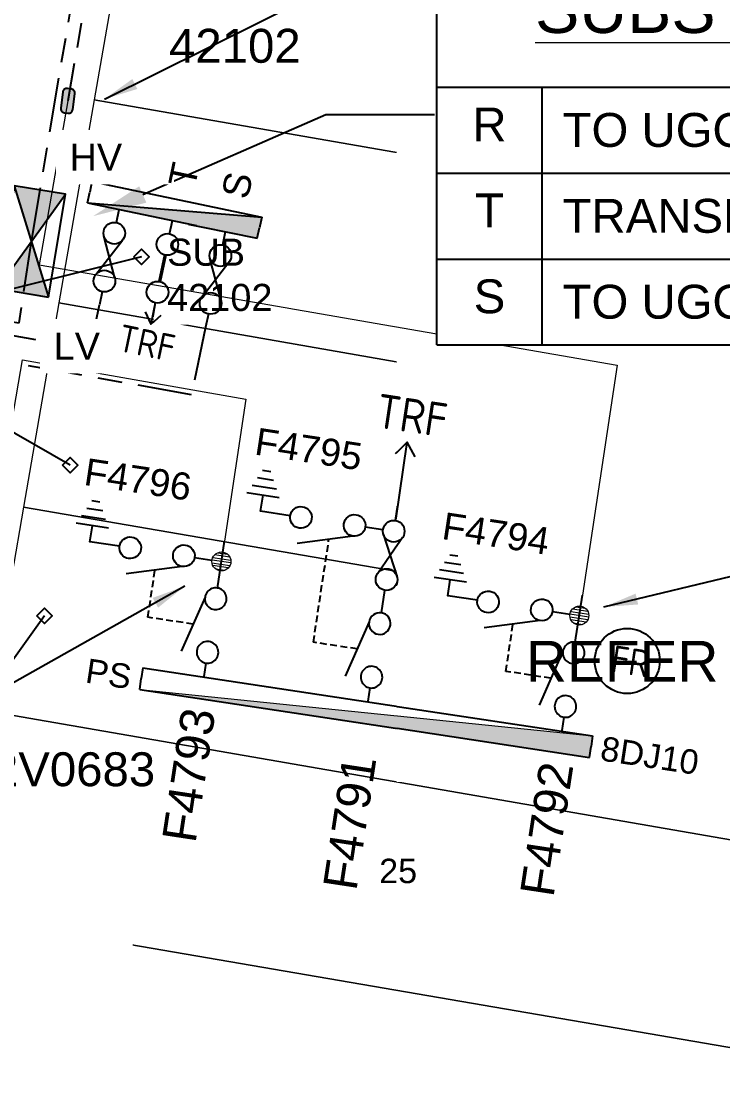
# Model space of a CAD drawing. Header units: metres. Extents: x 304132 to 306101, y 6188673 to 6190119.
# Drawn here: x 305247.4 to 305299.2, y 6189438.7 to 6189517.3 of the extents above; entities that cross this region are included whole.
import ezdxf
from ezdxf import colors
from ezdxf.entities.mleader import LeaderData, LeaderLine
from ezdxf.enums import TextEntityAlignment as Align
from ezdxf.math import Vec2, Vec3

# ---------------------------------------------------------------- set-up
doc = ezdxf.new("R2010")
doc.units = ezdxf.units.M
for name, pattern in [('A', [0]), ('Cable Exist UG', [8.2, 4, -1.2, 1.8, -1.2]), ('CENTERX2', [4, 2.5, -0.5, 0.5, -0.5]), ('DASHED', [0.75, 0.5, -0.25])]:
    doc.linetypes.add(name, pattern=pattern)
doc.layers.get('0').update_dxf_attribs({"color": 6})
for name, color, linetype in [('_User_LV_Exist', 7, 'Continuous'), ('Equip_HV_NEW', 2, 'Continuous'), ('Equip_LV_NEW', 2, 'Continuous'), ('Mains_HV_EXT', 7, 'Continuous'), ('Mains_HV_NEW_U72', 2, 'Continuous'), ('Mains_LV_EXT', 7, 'Continuous'), ('Notes_HV_MISC', 7, 'Continuous'), ('Notes_LV_MISC', 7, 'Continuous'), ('Notes_SP_MISC', 7, 'Continuous'), ('Services_SP_EXT', 7, 'Continuous'), ('Sub_LV_EXT', 7, 'Continuous'), ('Sub_LV_NEW', 2, 'Continuous'), ('Sub_SP_EXT', 7, 'Continuous'), ('SupportsOH_SP_TR_HV_LV_SL_EXT', 7, 'Continuous'), ('UG_Details_SP_MISC', 7, 'Continuous')]:
    doc.layers.add(name, color=color, linetype=linetype)
doc.layers.add('Cadastre Buildings_SP_EXT', color=9, linetype='Continuous', lineweight=5)
doc.layers.add('Cadastre Land Parcels_SP_EXT', color=9, linetype='Continuous', lineweight=5)
doc.styles.add('ARIAL', font='arial.ttf', dxfattribs={"height": 2})
doc.styles.add('iecARIAL', font='arial.ttf', dxfattribs={"height": 2})
doc.styles.add('iecISOCP', font='isocp.shx')
doc.styles.add('IESYMBOL1', font='isocp.shx')
doc.styles.add('POLE_LABEL', font='arial.ttf')
doc.styles.get("Standard").update_dxf_attribs({"font": 'arial.ttf'})
doc.styles.add('SWG_LABEL', font='arial.ttf')
doc.styles.add('SWITCH_LABEL', font='arial.ttf', dxfattribs={"height": 2.5})
doc.linetypes.add('Cable New UG', pattern='A,7,-0.25,["x",Standard,S=2,R=0,X=0.2,Y=-0.8],-2.1', length=9.35)
doc.dimstyles.get("Standard").update_dxf_attribs({"dimtxt": 0.18, "dimasz": 0.18, "dimexe": 0.18, "dimexo": 0.0625, "dimgap": 0.09, "dimtad": 0, "dimtih": 1, "dimtoh": 1, "dimdec": 4, "dimzin": 0, "dimdsep": 46, "dimtxsty": 'Standard', "dimcen": 0.09, "dimadec": 0, "dimazin": 0, "dimtfac": 1, "dimtdec": 4, "dimtofl": 0, "dimtmove": 0, "dimatfit": 3, "dimfxl": 1, "dimtolj": 1, "dimtzin": 0, "dimarcsym": 0})

# ---------------------------------------------------------------- blocks, each defined once
blk = doc.blocks.new('*U134')
for points in [[(0, 0), (-1.266, 4.102), (2.522, 3.474)], [(0, 0), (-2.522, -3.474), (1.266, -4.102)]]:
    blk.add_hatch(color=256).paths.add_polyline_path(points)
for p, q in [((-1.266, 4.102), (1.266, -4.102)), ((-2.522, -3.474), (2.522, 3.474))]:
    blk.add_line(p, q)
blk.add_lwpolyline([(1.266, -4.102), (2.522, 3.474), (-1.266, 4.102), (-2.522, -3.474)], close=True)
for tag, height, flags, p in [('ASSET_NUM', 3.5, 8, (2, 2)), ('STREET_CODE', 0.2, 9, (1.5, 0)), ('OPERATING_VOLTAGE', 0.2, 9, (1.5, -0.6)), ('ORIENTATION', 0.2, 9, (1.5, -0.8)), ('CONSTRUCTED_VOLTAGE', 0.2, 9, (1.5, -0.2)), ('NO_PHASES', 0.2, 9, (1.5, -0.4)), ('OWNED_BY', 0.2, 9, (1.5, -1)), ('OPERATED_BY', 0.2, 9, (1.5, -1.2)), ('SECONDARY_VOLTAGE', 0.2, 9, (1.5, -1.6)), ('MAINTAINED_BY', 0.2, 9, (1.5, -1.4)), ('STATE', 0.2, 9, (1.5, -1.8)), ('SUBSTATION_TYPE', 0.2, 9, (1.5, -2.2)), ('USAGE', 0.2, 9, (1.5, -2.4)), ('PARENT', 0.2, 9, (1.5, -2)), ('STREETNAME', 0.2, 9, (1.5, -3)), ('SUBURB', 0.2, 9, (1.5, -3.2)), ('LEGEND', 0.2, 9, (1.5, -2.6)), ('LOCATION', 0.2, 9, (1.5, -2.8)), ('Z', 0.2, 1, (1.5, -3.6)), ('NOTES', 0.2, 9, (1.5, -3.4))]:
    blk.add_attdef(tag, text='', height=height, dxfattribs=dict(flags=flags)).set_placement(p, align=Align.MIDDLE_LEFT)
blk = doc.blocks.new('CCP_EXT')
at = {"flags": 9}
for tag, p in [('USAGE', (0, -1.2)), ('LEGEND', (0, -1.4)), ('LIFE_SUPPORT', (0, -1.6)), ('STATE', (0, -1.8)), ('NOTES', (0, -2))]:
    blk.add_attdef(tag, text='', height=0.2, dxfattribs=at).set_placement(p, align=Align.MIDDLE_LEFT)
blk.add_wipeout([(0, 0.566), (0.566, 0), (0, -0.566), (-0.566, 0)])
blk.add_lwpolyline([(-0.566, 0), (0, 0.566), (0.566, 0), (0, -0.566), (-0.566, 0)])
at = {"flags": 1}
blk.add_attdef('Z', (0, 0), '', height=0.2, dxfattribs=at)
at = {"flags": 9}
for tag, p in [('CCP_TYPE', (0, 0)), ('OPERATING_VOLTAGE', (0, -0.6)), ('ORIENTATION', (0, -0.8)), ('CONSTRUCTED_VOLTAGE', (0, -0.2)), ('NO_PHASES', (0, -0.4)), ('OWNED_BY', (0, -1))]:
    blk.add_attdef(tag, text='', height=0.2, dxfattribs=at).set_placement(p, align=Align.MIDDLE_LEFT)
blk = doc.blocks.new('POLE_EXT')
blk.add_hatch(color=256).paths.add_polyline_path([(-1, 0, 1), (1, 0, 1)])
blk.add_lwpolyline([(-1, 0, 1), (1, 0, 1)], format="xyb", close=True)
for tag, height, flags, p in [('pNumber', 2.5, 8, (-17.84, 2.067)), ('OWNED_BY', 0.2, 9, (1.355, -0.4)), ('SPECIAL_USE', 0.2, 9, (1.355, -0.8)), ('PARENT', 0.2, 9, (1.355, -0.6)), ('cLV', 0.2, 9, (1.355, -1.4)), ('STATE', 0.2, 9, (1.355, -1)), ('hDepth', 0.2, 9, (1.355, -1.6)), ('USAGE', 0.2, 9, (1.355, -1.2)), ('cHV', 0.2, 9, (1.355, -2)), ('hDia', 0.2, 9, (1.355, -1.8)), ('LBRACKET', 0.2, 9, (1.355, -2.2)), ('LExisting', 0.2, 9, (1.355, -2.4)), ('LANTNUMBER', 0.2, 9, (1.355, -2.6)), ('LOther', 0.2, 9, (1.355, -2.8)), ('LRemove', 0.2, 9, (1.355, -3)), ('LEGEND', 0.2, 9, (1.355, -3.2)), ('cLinedev', 0.2, 9, (1.355, -3.4)), ('pExisting', 0.2, 9, (1.355, -3.8)), ('LOCATION', 0.2, 9, (1.355, -3.6)), ('PFNUMBER', 0.2, 9, (1.355, -4)), ('pFooting', 0.2, 9, (1.355, -4.4)), ('pNew', 0.2, 9, (1.355, -4.6)), ('NEWPFNUMBER', 0.2, 9, (1.355, -4.2)), ('pRelocate', 0.2, 9, (1.355, -5)), ('pRemove', 0.2, 9, (1.355, -5.2)), ('pReplace', 0.2, 9, (1.355, -5.4)), ('pStay', 0.2, 9, (1.355, -5.6)), ('cspan', 0.2, 9, (1.355, -6)), ('STREETNAME', 0.2, 9, (1.355, -6.2)), ('pType', 0.2, 9, (1.355, -5.8)), ('SUBURB', 0.2, 9, (1.355, -6.4)), ('OPERATED_BY', 0.2, 9, (1.355, -7.014)), ('NOTES', 0.2, 9, (1.355, -6.6)), ('MAINTAINED_BY', 0.2, 9, (1.355, -6.814))]:
    blk.add_attdef(tag, text='', height=height, dxfattribs=dict(flags=flags)).set_placement(p, align=Align.MIDDLE_LEFT)
at = {"style": 'POLE_LABEL'}
for tag, height, flags, p in [('ASSET_NUM', 2.5, 8, (2, 2)), ('STRUCTURE_PLANT_NUMBER', 0.2, 9, (1.355, 0.028)), ('STREET_CODE', 0.2, 9, (1.355, -0.2))]:
    blk.add_attdef(tag, text='', height=height, dxfattribs=dict(at, flags=flags)).set_placement(p, align=Align.MIDDLE_LEFT)
at = {"flags": 1}
blk.add_attdef('Z', (1.355, -7.328), '', height=0.2, dxfattribs=at)
blk = doc.blocks.new('SWG_SIE_TRF_NOES_NEW')
for p, q in [((7.008, 0.801), (2.793, 1.949)), ((14.679, 0), (20.536, -0.004))]:
    blk.add_line(p, q)
at = {"linetype": 'DASHED'}
blk.add_lwpolyline([(4.901, 1.375), (4.901, 4.638), (12.609, 4.638)], dxfattribs=at)
for points in [[(2.998, -0.79, 1), (3.002, 0.81, 1)], [(6.998, -0.798, 1), (7.002, 0.801, 1)]]:
    blk.add_lwpolyline(points, format="xyb", close=True)
for points in [[(2.2, 0.011), (1.2, 0.011)], [(19.536, -0.753), (20.536, -0.004), (19.536, 0.747)], [(7.8, 0), (9.453, 0)]]:
    blk.add_lwpolyline(points)
at = {"flags": 1}
blk.add_attdef('Z', (0, 0), '', height=0.2, dxfattribs=at)
at = {"style": 'SWITCH_LABEL', "flags": 9}
blk.add_attdef('STREET_CODE', text='', height=0.2, dxfattribs=at).set_placement((0, -0.2), align=Align.MIDDLE_LEFT)
at = {"flags": 9}
for tag, p in [('ORIENTATION', (0, -0.4)), ('USAGE', (0, -0.8)), ('PARENT', (0, -0.6)), ('SUBURB', (0, -1)), ('STREETNAME', (0, -1.2)), ('LOCATION', (0, -1.4)), ('NOTES', (0, -1.6)), ('OPERATED_BY', (-0.002, -2.108)), ('OWNED_BY', (0.004, -1.886)), ('MAINTAINED_BY', (-0.003, -2.315))]:
    blk.add_attdef(tag, text='', height=0.2, dxfattribs=at).set_placement(p, align=Align.MIDDLE_LEFT)
blk = doc.blocks.new('SWG_FUSE_NEW')
for points in [[(1.151, 0.718), (4.044, -0.706)], [(1.16, -0.715), (4.044, 0.727)]]:
    blk.add_lwpolyline(points)
for centre in [(0.8, -0.001), (4.4, 0.01)]:
    blk.add_circle(centre, 0.8)
blk = doc.blocks.new('*U143')
at = {"linetype": 'CENTERX2'}
blk.add_blockref('SWG_SIE_TRF_NOES_NEW', (0, 0), dxfattribs=at)
at = {"linetype": 'CENTERX2', "rotation": 180}
blk.add_blockref('SWG_FUSE_NEW', (14.679, 0), dxfattribs=at)
at = {"style": 'IESYMBOL1'}
blk.add_text('TRF', height=2.5, rotation=270.01744, dxfattribs=at).set_placement((22.515, -0.055), align=Align.MIDDLE_CENTER)
blk = doc.blocks.new('SWG_SIE_SU_NEW')
blk.add_line((5.808, 0.79), (1.594, 1.938))
at = {"linetype": 'A', "lineweight": 0}
for p, q in [((7.981, 0.347), (7.98, -0.368)), ((8.18, -0.584), (8.181, 0.562)), ((8.381, 0.659), (8.379, -0.682)), ((8.579, -0.712), (8.581, 0.688)), ((8.781, 0.659), (8.779, -0.683)), ((8.98, -0.588), (8.981, 0.564)), ((9.181, 0.351), (9.18, -0.376))]:
    blk.add_line(p, q, dxfattribs=at)
at = {"linetype": 'DASHED'}
blk.add_lwpolyline([(3.701, 1.364), (3.701, 4.733), (7.222, 4.733)], dxfattribs=at)
for points in [[(1.798, -0.802, 1), (1.802, 0.798, 1)], [(5.798, -0.81, 1), (5.802, 0.79, 1)]]:
    blk.add_lwpolyline(points, format="xyb", close=True)
for points in [[(1, 0), (0, 0)], [(6.6, -0.012), (10.1, -0.012)]]:
    blk.add_lwpolyline(points)
at = {"linetype": 'A', "lineweight": 0}
blk.add_circle((8.582, -0.012), 0.7, dxfattribs=at)
at = {"style": 'SWG_LABEL', "flags": 8}
blk.add_attdef('ASSET_NUM', text='', height=2.5, rotation=179.95437, dxfattribs=at).set_placement((-2.4, 0.012), align=Align.MIDDLE_LEFT)
at = {"flags": 1}
blk.add_attdef('Z', (0, 0), '', height=0.2, dxfattribs=at)
at = {"style": 'SWITCH_LABEL', "flags": 9}
blk.add_attdef('STREET_CODE', text='', height=0.2, dxfattribs=at).set_placement((0, 0), align=Align.MIDDLE_LEFT)
at = {"flags": 9}
for tag, p in [('ORIENTATION', (0, -0.2)), ('SUBURB', (0, -0.8)), ('USAGE', (0, -0.6)), ('PARENT', (0, -0.4)), ('OWNED_BY', (-0.007, -1.617)), ('STREETNAME', (0, -1)), ('LOCATION', (0, -1.2)), ('NOTES', (0, -1.4)), ('OPERATED_BY', (-0.013, -1.84)), ('MAINTAINED_BY', (-0.015, -2.047))]:
    blk.add_attdef(tag, text='', height=0.2, dxfattribs=at).set_placement(p, align=Align.MIDDLE_LEFT)
blk = doc.blocks.new('SWG_SIE_ES_NEW')
for p, q in [((-5.793, 0.779), (-1.793, 1.926)), ((0.012, -1.212), (2.412, -1.207)), ((0.313, -1.811), (2.113, -1.807)), ((0.614, -2.41), (1.814, -2.408)), ((0.915, -3.01), (1.515, -3.008))]:
    blk.add_line(p, q)
for points in [[(-1.789, -0.813, -1), (-1.793, 0.787, -1)], [(-5.789, -0.821, -1), (-5.793, 0.779, -1)]]:
    blk.add_lwpolyline(points, format="xyb", close=True)
for points in [[(-6.591, -0.023), (-7.891, -0.023)], [(-0.991, -0.012), (1.212, -0.012), (1.212, -1.209)]]:
    blk.add_lwpolyline(points)
at = {"flags": 1}
blk.add_attdef('Z', (0, 0), '', height=0.2, dxfattribs=at)
at = {"style": 'SWITCH_LABEL', "flags": 9}
blk.add_attdef('STREET_CODE', text='', height=0.2, dxfattribs=at).set_placement((0, -0.2), align=Align.MIDDLE_LEFT)
at = {"flags": 9}
for tag, p in [('ORIENTATION', (0, -0.4)), ('USAGE', (0, -0.8)), ('PARENT', (0, -0.6)), ('SUBURB', (0, -1)), ('STREETNAME', (0, -1.2)), ('LOCATION', (0, -1.4)), ('NOTES', (0, -1.6)), ('OPERATED_BY', (-0.003, -2.005)), ('OWNED_BY', (0.004, -1.783)), ('MAINTAINED_BY', (-0.004, -2.212))]:
    blk.add_attdef(tag, text='', height=0.2, dxfattribs=at).set_placement(p, align=Align.MIDDLE_LEFT)
at = {"style": 'ARIAL', "flags": 8}
blk.add_attdef('ASSET_NUM', text='', height=2, dxfattribs=at).set_placement((14.296, -5.086), align=Align.MIDDLE_RIGHT)
blk = doc.blocks.new('FAULT_INDIC_SE')
blk.add_circle((0, 0), 2.4)
at = {"insert": (-1.152, 1.002), "char_height": 2, "width": 2.70423, "attachment_point": 1, "style": 'iecISOCP'}
blk.add_mtext('FR', dxfattribs=at)
blk = doc.blocks.new('*U137')
for p, q in [((-1.6, 0), (-1.6, 33.549)), ((-1.6, 33.549), (-0.8, 33.549)), ((0, 33.549), (-0.8, 33.549)), ((0, 0), (0, 33.549)), ((-1.6, 0), (-0.8, 0)), ((0, 0), (-0.8, 0))]:
    blk.add_line(p, q)
at = {"style": 'ARIAL'}
blk.add_attdef('SWG_TYPE', text='', height=1.8, rotation=90, dxfattribs=at).set_placement((-0.8, 34.294), align=Align.MIDDLE_LEFT)
blk.add_attdef('SUB_TYPE', text='', height=1.8, rotation=90, dxfattribs=at).set_placement((-0.8, -0.757), align=Align.MIDDLE_RIGHT)
blk = doc.blocks.new('HV_STJ_NEW')
blk.add_hatch(color=256).paths.add_polyline_path([(0.906, 0.131, 0.414214), (0.586, 0.451), (-0.586, 0.451, 0.414214), (-0.906, 0.131), (-0.906, -0.131, 0.414214), (-0.586, -0.451), (0.586, -0.451, 0.414214), (0.906, -0.131)])
blk.add_lwpolyline([(-0.906, 0.131), (-0.906, -0.131, 0.414214), (-0.586, -0.451), (0.586, -0.451, 0.414214), (0.906, -0.131), (0.906, 0.131, 0.414214), (0.586, 0.451), (-0.586, 0.451, 0.414214)], format="xyb", close=True)
for tag, flags, p in [('ORIENTATION', 9, (1.5, 0)), ('OWNED_BY', 9, (1.5, -0.8)), ('USAGE', 9, (1.5, -0.2)), ('LEGEND', 9, (1.5, -0.4)), ('NOTES', 9, (1.5, -0.6)), ('TYPE', 9, (1.5, -1.4)), ('OPERATED_BY', 9, (1.5, -1)), ('OPERATING_VOLTAGE', 9, (1.5, -1.6)), ('MAINTAINED_BY', 9, (1.5, -1.2)), ('Z', 1, (1.5, -2.2)), ('CONSTRUCTED_VOLTAGE', 9, (1.5, -1.8)), ('NUMBER_OF_PHASES', 9, (1.5, -2))]:
    blk.add_attdef(tag, text='', height=0.2, dxfattribs=dict(flags=flags)).set_placement(p, align=Align.MIDDLE_LEFT)
blk = doc.blocks.new('JOINT TERMINATION STICKER')
at = {"color": 0}
blk.add_lwpolyline([(0, 39.179), (107.732, 39.179), (107.732, 0), (0, 0)], close=True, dxfattribs=at)
at = {"color": 0, "insert": (3.152, 10.48), "char_height": 2.5, "width": 119.26524, "attachment_point": 1, "style": 'ARIAL'}
blk.add_mtext('\\PDATE OF MANUFACTURE:', dxfattribs=at)
at = {"color": 0, "style": 'ARIAL'}
for tag, p in [('JOINT/TERMINATION_TYPE', (55.746, 31.959)), ('NETWORK_ACCESS_AUTHORISATION', (55.746, 21.612)), ('JOINT/TERMINATION_KIT', (55.746, 15.427)), ('JOINT/TERMINATION_BATCH#', (55.746, 9.202)), ('DATE_OF_MANUFACTURE', (55.746, 3.1))]:
    blk.add_attdef(tag, text='', height=2.5, dxfattribs=at).set_placement(p, align=Align.BOTTOM_LEFT)
blk = doc.blocks.new('*U150')
blk.add_hatch(color=256).paths.add_polyline_path([(0.64, -0.113), (-0.64, 0.113), (-0.72, -4.139)])
for p, q in [((-0.72, -4.139), (-0.64, 0.113)), ((0.64, -0.113), (-0.64, 0.113)), ((0.64, -0.113), (-0.72, -4.139))]:
    blk.add_line(p, q)
at = {"color": 250}
blk.add_wipeout([(28.021, -9.195), (20.807, -50.133), (-26.406, -41.828), (-19.192, -0.889)], dxfattribs=at)
blk = doc.blocks.new('TX_LINK_NEW')
h = blk.add_hatch(color=256)
edge = h.paths.add_edge_path()
edge.add_line((2.598, 0.05), (4.601, 0.05))
edge.add_arc((5.4, 0.011), 0.8, 177.23529, 184.40267)
edge.add_line((4.602, -0.05), (2.598, -0.05))
edge.add_arc((1.8, 0), 0.8, 356.41668, 363.58332)
blk.add_line((7.2, 0.013), (7.798, 0.013))
for points in [[(1, 0), (0, 0)], [(2.598, 0.05), (4.601, 0.05)], [(6.2, 0.013), (7.2, 0.013)], [(6.998, -0.587), (7.798, 0.013), (6.998, 0.613)], [(2.598, -0.05), (4.602, -0.05)]]:
    blk.add_lwpolyline(points)
for centre in [(1.8, 0), (5.4, 0.011)]:
    blk.add_circle(centre, 0.8)
for centre, start, end in [((1.8, 0), 356.41668, 3.58332), ((5.4, 0.011), 177.23529, 184.40267)]:
    blk.add_arc(centre, 0.8, start, end)
at = {"style": 'IESYMBOL1'}
blk.add_text('TRF', height=2, rotation=90, dxfattribs=at).set_placement((9.238, 0.013), align=Align.MIDDLE_CENTER)
at = {"flags": 1}
blk.add_attdef('Z', (0, 0), '', height=0.2, dxfattribs=at)
at = {"layer": 'Sub_LV_EXT', "flags": 1}
for tag, p in [('ORIENTATION', (2.14, -1.527)), ('USAGE', (2.14, -1.142)), ('NOTES', (2.14, -3.066))]:
    blk.add_attdef(tag, p, '', height=0.2, dxfattribs=at)
blk = doc.blocks.new('LV_UG_DFUSE_CLOSED_NEW')
for points in [[(1, 0), (0, 0)], [(5.04, 0.726), (2.156, -0.717)], [(5.049, -0.707), (2.156, 0.717)], [(6.2, 0.013), (7.2, 0.013)]]:
    blk.add_lwpolyline(points)
for centre in [(1.8, 0), (5.4, 0.011)]:
    blk.add_circle(centre, 0.8)
for tag, flags, p in [('ACTUAL_STATUS', 9, (1.5, 0)), ('OPERATED_BY', 9, (1.5, -0.6)), ('CONSTRUCTED_VOLTAGE', 9, (1.5, -0.2)), ('NO_PHASES', 9, (1.5, -0.4)), ('MAINTAINED_BY', 9, (1.5, -0.8)), ('OWNED_BY', 9, (1.5, -1)), ('OPERATING_VOLTAGE', 9, (1.5, -1.2)), ('ORIENTATION', 9, (1.5, -1.4)), ('STATE', 9, (1.5, -1.6)), ('Z', 1, (1.5, -2.4)), ('SWITCH_TYPE', 9, (1.5, -1.8)), ('USAGE', 9, (1.5, -2)), ('NOTES', 9, (1.5, -2.2))]:
    blk.add_attdef(tag, text='', height=0.2, dxfattribs=dict(flags=flags)).set_placement(p, align=Align.MIDDLE_LEFT)
blk = doc.blocks.new('*U154')
at = {"layer": 'Sub_LV_NEW'}
for p, q in [((-1.6, 0), (-1.6, 12.8)), ((-1.6, 12.8), (-0.8, 12.8)), ((0, 12.8), (-0.8, 12.8)), ((0, 0), (0, 12.8)), ((-1.6, 0), (-0.8, 0)), ((0, 0), (-0.8, 0))]:
    blk.add_line(p, q, dxfattribs=at)
blk = doc.blocks.new('*T158')
at = {"layer": 'Notes_LV_MISC', "color": 0, "linetype": 'ByBlock', "lineweight": -2, "transparency": 16777216}
for p, q in [((0, 28), (80.546, 28)), ((0, 0), (0, 28)), ((80.546, 0), (80.546, 28)), ((0, 19), (80.546, 19)), ((7.787, 0), (7.787, 19)), ((0, 12.667), (80.546, 12.667)), ((0, 6.333), (80.546, 6.333)), ((0, 0), (80.546, 0))]:
    blk.add_line(p, q, dxfattribs=at)
at = {"layer": 'Notes_LV_MISC', "color": 0, "linetype": 'Continuous', "lineweight": 0, "transparency": 16777216}
for s, insert, char_height, width, attachment_point in [('{\\LSUBSTATION 42102 LABELS}', (40.273, 26.5), 3.5, 77.54629, 2), ('R', (3.894, 17.5), 2.5, 4.78715, 2), ('TO UGOH ON POLE 2V0682', (9.287, 15.833), 2.5, 69.75915, 4), ('T', (3.894, 11.167), 2.5, 4.78715, 2), ('TRANSFORMER', (9.287, 9.5), 2.5, 69.75915, 4), ('S', (3.894, 4.833), 2.5, 4.78715, 2), ('TO UGOH ON POLE 2V0682', (9.287, 3.167), 2.5, 69.75915, 4)]:
    blk.add_mtext(s, dxfattribs=dict(at, insert=insert, char_height=char_height, width=width, attachment_point=attachment_point))

msp = doc.modelspace()

# ---------------------------------------------------------------- linework, layer by layer
at = {"layer": 'Cadastre Land Parcels_SP_EXT', "linetype": 'Continuous'}
for points in [[(305315.735, 6189516.006), (305255.404, 6189526.449), (305252.8, 6189511.501), (305313.122, 6189501.024), (305315.735, 6189516.006)], [(305313.122, 6189501.024), (305252.8, 6189511.501), (305250.199, 6189496.549), (305310.503, 6189486.009), (305313.122, 6189501.024)], [(305310.503, 6189486.009), (305250.199, 6189496.549), (305247.593, 6189481.483), (305307.903, 6189471.101), (305310.503, 6189486.009)], [(305305.267, 6189455.996), (305244.982, 6189466.427), (305242.376, 6189451.475), (305302.686, 6189441.11), (305305.267, 6189455.996)], [(305302.686, 6189441.11), (305242.376, 6189451.475), (305239.754, 6189436.527), (305271.244, 6189431.073), (305285.509, 6189428.626), (305300.066, 6189426.082), (305302.686, 6189441.11)]]:
    msp.add_lwpolyline(points, close=True, dxfattribs=at)
at = {"layer": 'Mains_HV_EXT', "linetype": 'Cable Exist UG'}
msp.add_lwpolyline([(305285.636, 6189681.776), (305285.223, 6189680.46), (305279.399, 6189675.779), (305250.858, 6189511.437)], dxfattribs=at)
at = {"layer": 'Mains_LV_EXT', "linetype": 'Cable Exist UG'}
for points in [[(305233.925, 6189494.379), (305236.476, 6189495.959), (305252.51, 6189493.121), (305253.195, 6189496.385)], [(305261.026, 6189494.742), (305259.982, 6189489.768), (305233.925, 6189494.379)]]:
    msp.add_lwpolyline(points, dxfattribs=at)
at = {"layer": 'UG_Details_SP_MISC', "color": 7, "linetype": 'Cable Exist UG', "flags": 128}
for points in [[(305248.18, 6189501.069), (305277.143, 6189672.772)], [(305233.925, 6189494.379), (305238.056, 6189496.652), (305247.27, 6189495.064), (305248.18, 6189501.069)]]:
    msp.add_lwpolyline(points, dxfattribs=at)

# ---------------------------------------------------------------- block references
at = {"layer": 'Equip_HV_NEW', "linetype": 'Cable New UG', "lineweight": 0, "rotation": 262.841016081848}
msp.add_blockref('HV_STJ_NEW', (305250.858, 6189511.437), dxfattribs=at)
at = {"layer": 'Sub_SP_EXT'}
msp.add_blockref('*U134', (305248.18, 6189501.069), dxfattribs=at)
at = {"layer": 'SupportsOH_SP_TR_HV_LV_SL_EXT'}
ref = msp.add_blockref('POLE_EXT', (305239.957, 6189460.624), dxfattribs=at)
ref.add_attrib('ASSET_NUM', '2V0683', dxfattribs={"layer": '0', "height": 2.5, "style": 'POLE_LABEL'}).set_placement((305245.268, 6189463.4), align=Align.TOP_LEFT)

# ---------------------------------------------------------------- texts
at = {"layer": 'Cadastre Land Parcels_SP_EXT'}
for s, p in [('17', (305284.265, 6189513.745)), ('19', (305281.656, 6189498.771)), ('21', (305279.049, 6189483.785)), ('25', (305273.828, 6189453.752))]:
    msp.add_text(s, height=1.8, dxfattribs=at).set_placement(p)

# ---------------------------------------------------------------- next in the draw order: block references
at = {"layer": 'Services_SP_EXT'}
for p in [(305256.293, 6189499.934), (305251.04, 6189484.569), (305249.146, 6189473.459)]:
    msp.add_blockref('CCP_EXT', p, dxfattribs=at)

# ---------------------------------------------------------------- next in the draw order: linework, layer by layer
at = {"layer": 'Cadastre Buildings_SP_EXT', "linetype": 'Continuous'}
msp.add_lwpolyline([(305307.903, 6189471.101), (305247.593, 6189481.483), (305244.982, 6189466.427), (305305.267, 6189455.996), (305307.903, 6189471.101)], close=True, dxfattribs=at)
at = {"layer": 'Services_SP_EXT'}
for points in [[(305256.293, 6189499.934), (305233.925, 6189494.379)], [(305251.04, 6189484.569), (305233.925, 6189494.379)], [(305249.146, 6189473.459), (305239.957, 6189460.624)]]:
    msp.add_lwpolyline(points, dxfattribs=at)

# ---------------------------------------------------------------- next in the draw order: wipeouts: each hides what was drawn before it
at = {"linetype": 'Continuous'}
msp.add_wipeout([(305275.125, 6189517.249), (305381.861, 6189517.249), (305381.861, 6189461.212), (305275.125, 6189461.212)], dxfattribs=at).dxf.layer = 'Notes_SP_MISC'

# ---------------------------------------------------------------- next in the draw order: leaders
at = {"layer": 'Notes_SP_MISC', "color": 7, "linetype": 'Continuous'}
ml = msp.add_multileader_mtext('Standard', dxfattribs=at)
ml.set_content('{\\H0.875x;REPLACE SUB 42102 WITH NEW PAD SUB \\PHV SWG SIEMENS RTR\\PTX - 315kVA 3ɸ 11kV\\PLV SWG CAT 1 FIF\\PSIZE 14 CUBICLE\\PNEW PLINTH & CULVERT\\PREPLACE EARTH GRID}\\P{\\H0.75x;REFER TO NOTE 17 AND EARTHING DETAIL}', color=7)
ml.set_leader_properties()
ml.build(insert=Vec2(0, 0))
ml.multileader.update_dxf_attribs({"has_text_frame": 1})
ctx = ml.context
ctx.base_point, ctx.plane_origin = Vec3(305277.897, 6189510.429), Vec3(305474.894, 6189541.337)
ctx.text_align_type = 1
notes = []
notes.append((ctx, [(0, (1, 1, 0), (305269.897, 6189510.429), (1, 0), 8, [(0, [(305252.727, 6189502.932)], 0, [])])]))
ctx.mtext.insert, ctx.mtext.alignment, ctx.mtext.flow_direction = Vec3(305328.891, 6189512.455), 2, 5
ctx.mtext.has_bg_fill, ctx.mtext.bg_color, ctx.mtext.bg_scale_factor, ctx.mtext.bg_transparency, ctx.mtext.use_window_bg_color = 1, -1027028792, 1.5, 0, 1
for ctx, leaders in notes:
    for number, flags, end, landing, length, lines in leaders:
        leader = LeaderData()
        leader.index, (leader.has_last_leader_line, leader.has_dogleg_vector, leader.attachment_direction) = number, flags
        leader.last_leader_point, leader.dogleg_vector, leader.dogleg_length = Vec3(end), Vec3(landing), length
        for number, points, colour, breaks in lines:
            line = LeaderLine()
            line.index, line.vertices, line.color, line.breaks = number, Vec3.list(points), colors.encode_raw_color(colour), breaks
            leader.lines.append(line)
        ctx.leaders.append(leader)

# ---------------------------------------------------------------- next in the draw order: hatches: boundary and pattern name
at = {"layer": 'Mains_HV_NEW_U72', "linetype": 'Continuous', "lineweight": 0}
h = msp.add_hatch(color=2, dxfattribs=at)
h.dxf.hatch_style = 1
h.paths.add_polyline_path([(305289.574, 6189464.609), (305256.163, 6189468.039), (305289.335, 6189463.027)])

# ---------------------------------------------------------------- next in the draw order: linework, layer by layer
at = {"layer": 'Equip_LV_NEW'}
msp.add_line((305252.311, 6189503.927), (305265.167, 6189502.864), dxfattribs=at)
at = {"layer": 'Mains_HV_NEW_U72', "color": 2, "linetype": 'Continuous', "lineweight": 0}
msp.add_line((305256.163, 6189468.039), (305289.574, 6189464.609), dxfattribs=at)
at = {"layer": 'Mains_HV_NEW_U72', "color": 2, "linetype": 'Cable New UG', "lineweight": 0, "flags": 128}
msp.add_lwpolyline([(305245.812, 6189482.589), (305247.526, 6189492.327), (305263.996, 6189489.428), (305262.416, 6189478.974)], dxfattribs=at)

# ---------------------------------------------------------------- next in the draw order: block references
at = {"layer": 'Equip_HV_NEW', "linetype": 'CENTERX2'}
ref = msp.add_blockref('*U143', (305272.827, 6189465.973), dxfattribs=dict(at, rotation=81.40687646039106))
ref.add_attrib('ASSET_NUM', 'F4791', dxfattribs={"layer": '0', "height": 2.5, "rotation": 261.36125, "style": 'SWG_LABEL', "text_generation_flag": 6}).set_placement((305272.394, 6189463.106), align=Align.MIDDLE_RIGHT)
ref = msp.add_blockref('SWG_SIE_ES_NEW', (305266.282, 6189480.975), dxfattribs=dict(at, rotation=171.4068764603911))
ref.add_attrib('ASSET_NUM', 'F4795', dxfattribs={"layer": '0', "height": 2, "rotation": 171.40688, "style": 'ARIAL', "text_generation_flag": 6}).set_placement((305264.713, 6189486.356), align=Align.MIDDLE_LEFT)
ref = msp.add_blockref('SWG_SIE_ES_NEW', (305253.691, 6189478.733), dxfattribs=dict(at, rotation=171.4068764603911))
ref.add_attrib('ASSET_NUM', 'F4796', dxfattribs={"layer": '0', "height": 2, "rotation": 171.40688, "style": 'ARIAL', "text_generation_flag": 6}).set_placement((305252.122, 6189484.114), align=Align.MIDDLE_LEFT)
ref = msp.add_blockref('SWG_SIE_ES_NEW', (305280.092, 6189474.744), dxfattribs=dict(at, rotation=171.4068764603911))
ref.add_attrib('ASSET_NUM', 'F4794', dxfattribs={"layer": '0', "height": 2, "rotation": 171.40688, "style": 'ARIAL', "text_generation_flag": 6}).set_placement((305278.523, 6189480.125), align=Align.MIDDLE_LEFT)
ref = msp.add_blockref('SWG_SIE_SU_NEW', (305260.896, 6189468.989), dxfattribs=dict(at, rotation=81.40687646039106))
ref.add_attrib('ASSET_NUM', 'F4793', dxfattribs={"layer": '0', "height": 2.5, "rotation": 261.36125, "style": 'SWG_LABEL', "text_generation_flag": 6}).set_placement((305260.526, 6189466.618), align=Align.MIDDLE_RIGHT)
ref = msp.add_blockref('SWG_SIE_SU_NEW', (305287.297, 6189465), dxfattribs=dict(at, rotation=81.40687646039106))
ref.add_attrib('ASSET_NUM', 'F4792', dxfattribs={"layer": '0', "height": 2.5, "rotation": 261.36125, "style": 'SWG_LABEL', "text_generation_flag": 6}).set_placement((305286.927, 6189462.628), align=Align.MIDDLE_RIGHT)
at = {"layer": 'Equip_HV_NEW', "linetype": 'CENTERX2', "rotation": 351.4068777777777}
msp.add_blockref('FAULT_INDIC_SE', (305292.128, 6189470.135), dxfattribs=at)
at = {"layer": 'Equip_HV_NEW', "linetype": 'CENTERX2', "rotation": 261.4068777777778}
msp.add_blockref('*U137', (305256.163, 6189468.039), dxfattribs=at).add_auto_attribs({'SUB_TYPE': 'PS', 'SWG_TYPE': '8DJ10'})
at = {"layer": 'Equip_LV_NEW', "rotation": 258.147620566901}
msp.add_blockref('LV_UG_DFUSE_CLOSED_NEW', (305254.661, 6189503.434), dxfattribs=at)

# ---------------------------------------------------------------- next in the draw order: texts
at = {"layer": 'Equip_LV_NEW', "char_height": 2, "width": 1.13185, "attachment_point": 1, "rotation": 78.14762, "style": 'iecARIAL'}
for s, insert in [('R', (305254.312, 6189506.166)), ('T', (305258.26, 6189505.345)), ('S', (305262.182, 6189504.511))]:
    msp.add_mtext(s, dxfattribs=dict(at, insert=insert))
at = {"layer": 'Notes_LV_MISC', "linetype": 'Cable Exist UG', "insert": (305258.327, 6189520.911), "char_height": 2.5, "attachment_point": 1, "style": 'iecARIAL'}
msp.add_mtext_dynamic_manual_height_columns('SUB\\P42102', width=12.38191, gutter_width=10, heights=[0], dxfattribs=at)
at = {"layer": 'Notes_SP_MISC', "color": 2, "linetype": 'Cable Exist UG', "insert": (305258.189, 6189501.274), "char_height": 2, "attachment_point": 1, "style": 'iecARIAL', "bg_fill": 3, "box_fill_scale": 1.5, "bg_fill_color": 256, "bg_fill_transparency": 0}
msp.add_mtext_dynamic_manual_height_columns('SUB\\P42102', width=7.96717, gutter_width=10, heights=[0], dxfattribs=at)

# ---------------------------------------------------------------- next in the draw order: leaders
at = {"layer": 'Notes_HV_MISC', "lineweight": 5}
for points in [[(305253.568, 6189511.565), (305284.531, 6189526.949)], [(305290.408, 6189474.116), (305322.659, 6189481.871)]]:
    msp.add_leader(points, dimstyle='Standard', override={"dimasz": 2.5, "dimgap": 0.09, "dimtad": 0}, dxfattribs=at)

# ---------------------------------------------------------------- next in the draw order: hatches: boundary and pattern name
at = {"layer": 'Equip_LV_NEW'}
h = msp.add_hatch(color=256, dxfattribs=at)
h.dxf.hatch_style = 1
h.paths.add_polyline_path([(305265.167, 6189502.864), (305252.311, 6189503.927), (305264.838, 6189501.298)])

# ---------------------------------------------------------------- next in the draw order: linework, layer by layer
at = {"layer": 'Mains_HV_NEW_U72', "color": 2, "linetype": 'Cable New UG', "lineweight": 0, "flags": 128}
msp.add_lwpolyline([(305250.858, 6189511.437), (305248.757, 6189499.339), (305291.379, 6189491.937), (305288.817, 6189474.985)], dxfattribs=at)

# ---------------------------------------------------------------- next in the draw order: block references
at = {"layer": 'Equip_LV_NEW', "rotation": 258.147620566901}
for name, p in [('*U154', (305252.311, 6189503.927)), ('TX_LINK_NEW', (305258.575, 6189502.613)), ('LV_UG_DFUSE_CLOSED_NEW', (305262.492, 6189501.791))]:
    msp.add_blockref(name, p, dxfattribs=at)
at = {"layer": 'Notes_LV_MISC'}
msp.add_blockref('*U150', (305228.082, 6189461.005), dxfattribs=at)

# ---------------------------------------------------------------- next in the draw order: texts
at = {"layer": 'Notes_SP_MISC', "color": 2, "linetype": 'Cable Exist UG', "char_height": 2, "attachment_point": 1, "style": 'iecARIAL', "bg_fill": 3, "box_fill_scale": 1.5, "bg_fill_color": 256, "bg_fill_transparency": 0}
for s, width, insert in [('HV', 6.70957, (305250.99, 6189508.275)), ('LV', 3.97807, (305249.819, 6189494.349))]:
    msp.add_mtext_dynamic_manual_height_columns(s, width=width, gutter_width=10, heights=[0], dxfattribs=dict(at, insert=insert))

# ---------------------------------------------------------------- next in the draw order: leaders
at = {"layer": 'Notes_HV_MISC', "lineweight": 5}
msp.add_leader([(305259.5, 6189475.654), (305228.776, 6189458.343)], dimstyle='Standard', override={"dimasz": 2.5, "dimgap": 0.09, "dimtad": 0}, dxfattribs=at)

# ---------------------------------------------------------------- next in the draw order: wipeouts: each hides what was drawn before it
at = {"color": 7, "linetype": 'Continuous'}
msp.add_wipeout([(305284.531, 6189546.539), (305284.531, 6189507.359), (305392.263, 6189507.359), (305392.263, 6189546.539)], dxfattribs=at).dxf.layer = 'Notes_HV_MISC'

# ---------------------------------------------------------------- next in the draw order: block references
at = {"layer": 'Notes_HV_MISC', "lineweight": 5}
msp.add_blockref('JOINT TERMINATION STICKER', (305284.531, 6189507.359), dxfattribs=at)

# ---------------------------------------------------------------- next in the draw order: wipeouts: each hides what was drawn before it
at = {"color": 7, "linetype": 'Cable Exist UG'}
msp.add_wipeout([(305278.07, 6189534.106), (305278.07, 6189493.439), (305358.616, 6189493.439), (305358.616, 6189534.106)], dxfattribs=at).dxf.layer = '_User_LV_Exist'

# ---------------------------------------------------------------- next in the draw order: block references
msp.add_blockref('*T158', (305278.07, 6189493.439))

doc.saveas('drawing.dxf')
